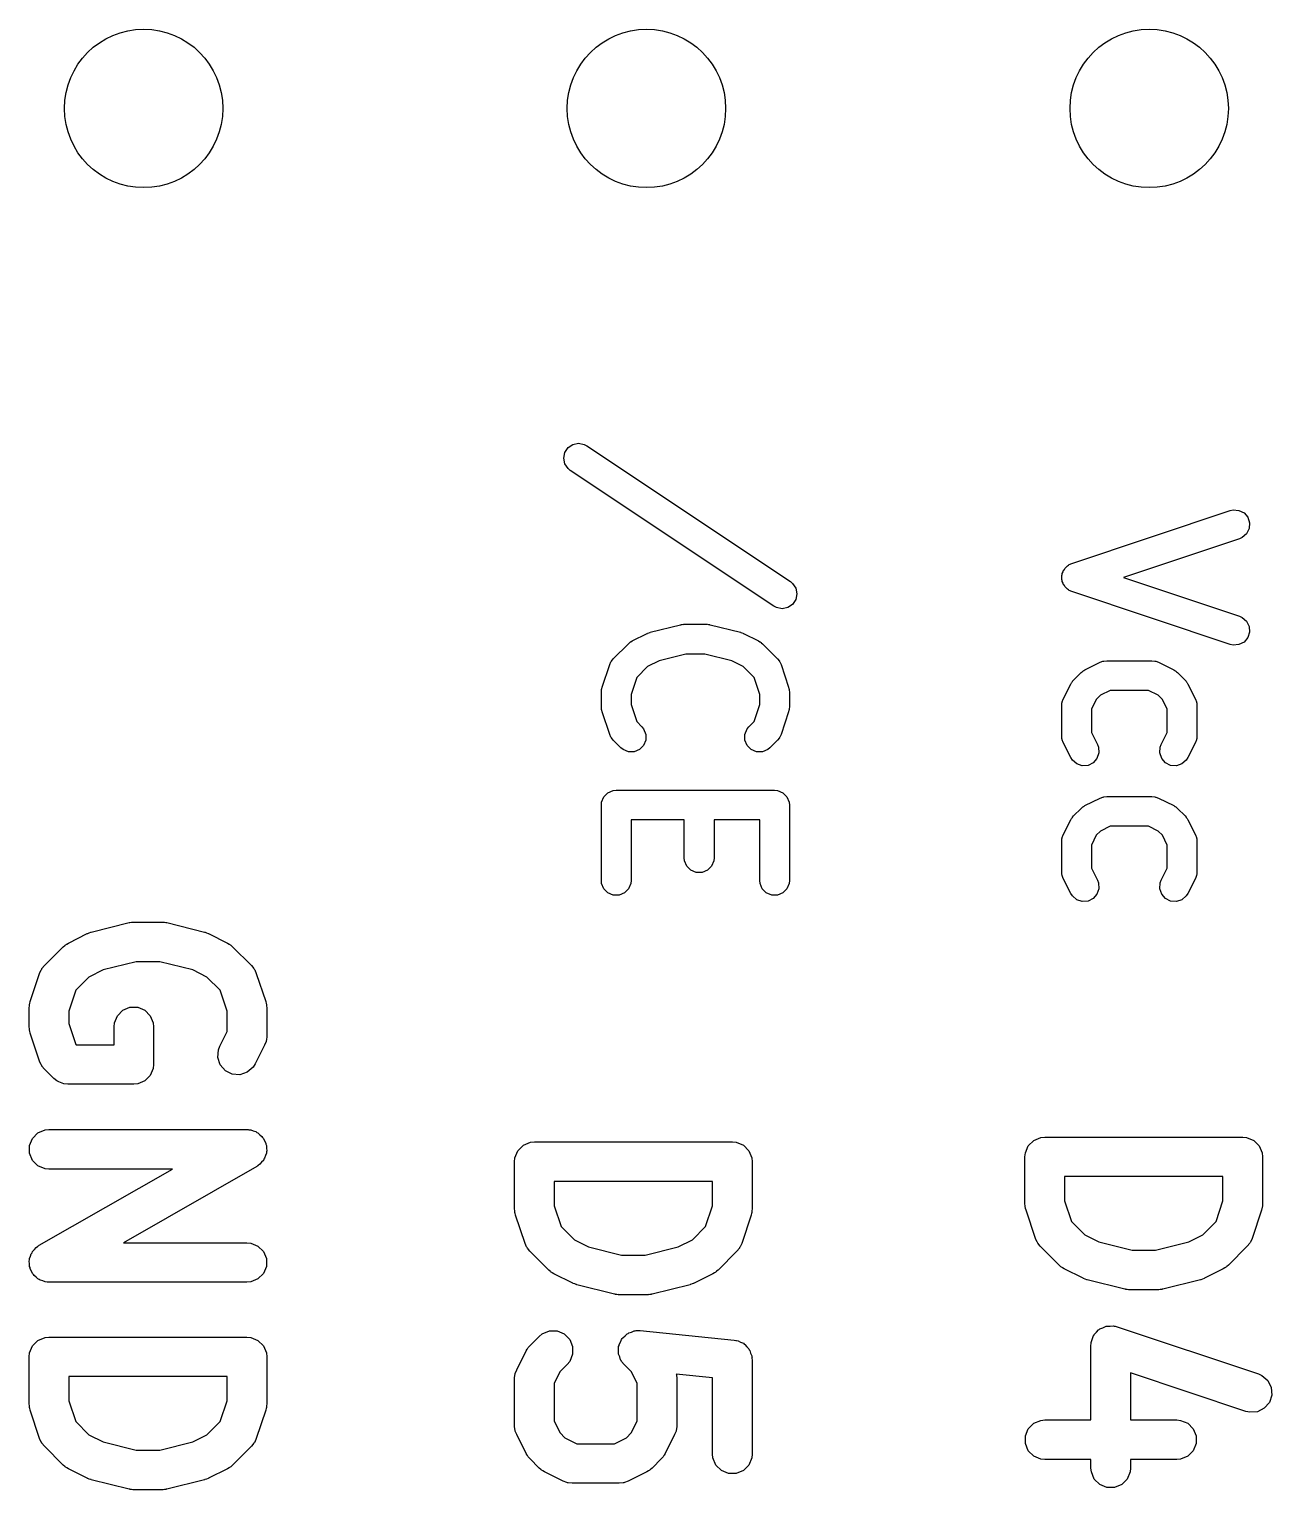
# Model space of a CAD drawing. Extents: x 90.4 to 161.7, y -143.1 to -81.8.
# Drawn here: x 139.5 to 145.78, y -111.25 to -103.87 of the extents above; entities that cross this region are included whole.
import ezdxf

# ---------------------------------------------------------------- set-up
doc = ezdxf.new("R2010")
doc.units = 0
doc.layers.add('BLACK', color=7, linetype='CONTINUOUS')

msp = doc.modelspace()

# ---------------------------------------------------------------- linework, layer by layer
at = {"layer": 'BLACK', "linetype": 'CONTINUOUS'}
for p, q in [((142.219573, -105.982783), (142.243888, -105.9665)), ((142.243888, -105.9665), (142.272582, -105.960761)), ((142.272582, -105.960761), (142.30129, -105.96644)), ((142.30129, -105.96644), (142.314263, -105.973357)), ((142.314263, -105.973357), (143.342835, -106.659071)), ((142.197661, -106.03584), (142.20334, -106.007132)), ((142.2034, -106.064534), (142.197661, -106.03584)), ((142.20334, -106.007132), (142.219573, -105.982783)), ((142.219683, -106.088849), (142.2034, -106.064534)), ((142.231059, -106.098165), (142.219683, -106.088849)), ((143.25963, -106.783879), (142.231059, -106.098165)), ((144.764935, -106.567523), (145.564935, -106.300856)), ((145.564935, -106.300856), (145.579272, -106.297596)), ((145.579272, -106.297596), (145.608462, -106.299671)), ((145.608462, -106.299671), (145.634635, -106.312757)), ((145.634635, -106.312757), (145.653809, -106.334864)), ((145.653809, -106.334864), (145.663063, -106.362627)), ((145.647902, -106.41799), (145.625794, -106.437164)), ((145.660988, -106.391817), (145.647902, -106.41799)), ((145.663063, -106.362627), (145.660988, -106.391817)), ((145.612369, -106.443158), (145.025822, -106.638673)), ((145.625794, -106.437164), (145.612369, -106.443158)), ((144.751509, -106.573517), (144.764935, -106.567523)), ((144.714241, -106.629294), (144.715936, -106.624208)), ((144.714907, -106.638674), (144.714241, -106.629294)), ((144.714241, -106.648054), (144.714907, -106.638674)), ((144.715936, -106.624208), (144.716316, -106.618864)), ((144.716316, -106.618864), (144.720521, -106.610453)), ((144.720521, -106.610453), (144.723495, -106.601532)), ((144.723495, -106.601532), (144.727005, -106.597484)), ((144.727005, -106.597484), (144.729402, -106.592691)), ((144.729402, -106.592691), (144.736507, -106.586527)), ((144.736507, -106.586527), (144.742669, -106.579424)), ((144.742669, -106.579424), (144.74746, -106.577028)), ((144.74746, -106.577028), (144.751509, -106.573517)), ((145.025822, -106.638673), (145.612369, -106.834189)), ((143.342835, -106.659071), (143.35421, -106.668386)), ((143.35421, -106.668386), (143.370494, -106.692701)), ((143.370494, -106.692701), (143.376233, -106.721396)), ((144.715936, -106.653139), (144.714241, -106.648054)), ((144.716316, -106.658484), (144.715936, -106.653139)), ((144.72052, -106.666893), (144.716316, -106.658484)), ((144.723495, -106.675817), (144.72052, -106.666893)), ((144.727006, -106.679865), (144.723495, -106.675817)), ((144.729402, -106.684657), (144.727006, -106.679865)), ((144.736505, -106.690818), (144.729402, -106.684657)), ((144.742669, -106.697924), (144.736505, -106.690818)), ((144.747462, -106.70032), (144.742669, -106.697924)), ((144.75151, -106.703831), (144.747462, -106.70032)), ((144.764935, -106.709825), (144.75151, -106.703831)), ((145.564935, -106.976491), (144.764935, -106.709825)), ((143.272604, -106.790796), (143.25963, -106.783879)), ((143.301312, -106.796475), (143.272604, -106.790796)), ((143.330006, -106.790736), (143.301312, -106.796475)), ((143.354321, -106.774453), (143.330006, -106.790736)), ((143.370554, -106.750103), (143.354321, -106.774453)), ((143.376233, -106.721396), (143.370554, -106.750103)), ((145.612369, -106.834189), (145.625795, -106.840183)), ((145.625795, -106.840183), (145.647902, -106.859357)), ((145.647902, -106.859357), (145.660989, -106.88553)), ((142.543882, -106.959155), (142.620072, -106.92106)), ((142.620072, -106.92106), (142.621141, -106.92065)), ((142.621141, -106.92065), (142.621577, -106.920328)), ((142.621577, -106.920328), (142.627728, -106.918129)), ((142.627728, -106.918129), (142.633804, -106.915805)), ((142.633804, -106.915805), (142.634342, -106.915766)), ((142.634342, -106.915766), (142.635422, -106.915381)), ((142.635422, -106.915381), (142.787804, -106.877285)), ((142.787804, -106.877285), (142.79034, -106.876909)), ((142.79034, -106.876909), (142.791362, -106.876487)), ((142.791362, -106.876487), (142.796874, -106.875944)), ((142.796874, -106.875944), (142.802348, -106.875135)), ((142.802348, -106.875135), (142.80344, -106.875297)), ((142.80344, -106.875297), (142.805994, -106.875046)), ((142.805994, -106.875046), (142.92028, -106.875046)), ((142.92028, -106.875046), (142.922833, -106.875297)), ((142.922833, -106.875297), (142.923926, -106.875135)), ((142.923926, -106.875135), (142.9294, -106.875944)), ((142.9294, -106.875944), (142.934912, -106.876487)), ((142.934912, -106.876487), (142.935932, -106.876909)), ((142.935932, -106.876909), (142.938471, -106.877285)), ((142.938471, -106.877285), (143.090852, -106.915381)), ((143.090852, -106.915381), (143.091931, -106.915766)), ((143.091931, -106.915766), (143.09247, -106.915805)), ((143.09247, -106.915805), (143.098545, -106.918129)), ((143.098545, -106.918129), (143.104697, -106.920328)), ((143.104697, -106.920328), (143.105132, -106.92065)), ((143.105132, -106.92065), (143.106202, -106.92106)), ((143.106202, -106.92106), (143.182393, -106.959155)), ((145.663063, -106.91472), (145.653809, -106.942483)), ((145.660989, -106.88553), (145.663063, -106.91472)), ((142.4482, -107.049394), (142.52439, -106.973204)), ((142.52439, -106.973204), (142.53014, -106.968483)), ((142.53014, -106.968483), (142.531439, -106.966987)), ((142.531439, -106.966987), (142.533693, -106.965567)), ((142.533693, -106.965567), (142.535755, -106.963876)), ((142.535755, -106.963876), (142.537587, -106.963117)), ((142.537587, -106.963117), (142.543882, -106.959155)), ((143.182393, -106.959155), (143.188692, -106.963119)), ((143.188692, -106.963119), (143.19052, -106.963877)), ((143.19052, -106.963877), (143.192576, -106.965565)), ((143.192576, -106.965565), (143.194836, -106.966987)), ((143.194836, -106.966987), (143.196135, -106.968485)), ((143.196135, -106.968485), (143.201885, -106.973204)), ((143.201885, -106.973204), (143.278075, -107.049394)), ((145.579272, -106.979751), (145.564935, -106.976491)), ((145.608462, -106.977677), (145.579272, -106.979751)), ((145.634636, -106.96459), (145.608462, -106.977677)), ((145.653809, -106.942483), (145.634636, -106.96459)), ((142.391986, -107.192996), (142.430082, -107.07871)), ((142.430082, -107.07871), (142.436076, -107.065284)), ((142.436076, -107.065284), (142.437842, -107.063247)), ((142.437842, -107.063247), (142.438873, -107.060759)), ((142.438873, -107.060759), (142.4482, -107.049394)), ((142.679788, -107.058906), (142.62185, -107.087876)), ((142.815229, -107.025046), (142.679788, -107.058906)), ((142.911045, -107.025046), (142.815229, -107.025046)), ((143.046485, -107.058906), (142.911045, -107.025046)), ((143.104425, -107.087876), (143.046485, -107.058906)), ((143.278075, -107.049394), (143.287403, -107.060759)), ((143.287403, -107.060759), (143.288435, -107.063251)), ((143.288435, -107.063251), (143.290199, -107.065285)), ((143.290199, -107.065285), (143.296193, -107.07871)), ((143.296193, -107.07871), (143.334288, -107.192996)), ((144.831301, -107.104925), (144.907491, -107.06683)), ((144.907491, -107.06683), (144.921223, -107.061575)), ((144.921223, -107.061575), (144.923909, -107.061384)), ((144.923909, -107.061384), (144.926401, -107.060352)), ((144.926401, -107.060352), (144.941033, -107.058911)), ((144.941033, -107.058911), (145.169605, -107.058911)), ((145.169605, -107.058911), (145.184237, -107.060352)), ((145.184237, -107.060352), (145.186725, -107.061382)), ((145.186725, -107.061382), (145.189415, -107.061574)), ((145.189415, -107.061574), (145.203147, -107.066829)), ((145.203147, -107.066829), (145.279336, -107.104925)), ((142.566785, -107.14294), (142.538137, -107.228883)), ((142.62185, -107.087876), (142.566785, -107.14294)), ((143.159489, -107.14294), (143.104425, -107.087876)), ((143.188137, -107.228882), (143.159489, -107.14294)), ((144.768994, -107.162821), (144.773715, -107.157069)), ((144.773715, -107.157069), (144.81181, -107.118974)), ((144.81181, -107.118974), (144.817562, -107.114253)), ((144.817562, -107.114253), (144.818859, -107.112758)), ((144.818859, -107.112758), (144.821114, -107.111338)), ((144.821114, -107.111338), (144.823175, -107.109647)), ((144.823175, -107.109647), (144.825003, -107.108889)), ((144.825003, -107.108889), (144.831301, -107.104925)), ((145.279336, -107.104925), (145.285632, -107.108888)), ((145.285632, -107.108888), (145.287463, -107.109647)), ((145.287463, -107.109647), (145.289524, -107.111338)), ((145.289524, -107.111338), (145.291779, -107.112758)), ((145.291779, -107.112758), (145.293075, -107.114253)), ((145.293075, -107.114253), (145.298828, -107.118974)), ((145.298828, -107.118974), (145.336923, -107.157069)), ((145.336923, -107.157069), (145.341643, -107.162821)), ((142.388137, -107.216713), (142.388866, -107.209307)), ((142.388137, -107.292904), (142.388137, -107.216713)), ((142.388726, -107.207332), (142.389316, -107.204734)), ((142.388866, -107.209307), (142.388726, -107.207332)), ((142.389316, -107.204734), (142.389578, -107.202081)), ((142.389578, -107.202081), (142.390336, -107.20025)), ((142.390336, -107.20025), (142.391986, -107.192996)), ((142.538137, -107.228883), (142.538137, -107.280732)), ((143.188137, -107.280734), (143.188137, -107.228882)), ((143.334288, -107.192996), (143.335937, -107.200249)), ((143.335937, -107.200249), (143.336696, -107.202081)), ((143.336696, -107.202081), (143.336957, -107.204735)), ((143.336957, -107.204735), (143.337548, -107.207333)), ((143.337548, -107.207333), (143.337407, -107.209307)), ((143.337407, -107.209307), (143.338137, -107.216713)), ((143.338137, -107.216713), (143.338137, -107.292904)), ((144.72157, -107.25275), (144.759666, -107.176561)), ((144.759666, -107.176561), (144.763629, -107.170264)), ((144.763629, -107.170264), (144.764388, -107.168434)), ((144.764388, -107.168434), (144.766079, -107.166372)), ((144.766079, -107.166372), (144.767499, -107.164118)), ((144.767499, -107.164118), (144.768994, -107.162821)), ((144.909269, -107.233646), (144.888386, -107.25453)), ((144.958739, -107.208911), (144.909269, -107.233646)), ((145.151899, -107.208911), (144.958739, -107.208911)), ((145.201367, -107.233645), (145.151899, -107.208911)), ((145.22225, -107.254528), (145.201367, -107.233645)), ((145.341643, -107.162821), (145.343139, -107.164118)), ((145.343139, -107.164118), (145.344558, -107.166373)), ((145.344558, -107.166373), (145.34625, -107.168434)), ((145.34625, -107.168434), (145.347007, -107.170262)), ((145.347007, -107.170262), (145.350972, -107.17656)), ((145.350972, -107.17656), (145.389067, -107.25275)), ((142.388866, -107.300309), (142.388137, -107.292904)), ((142.388726, -107.302285), (142.388866, -107.300309)), ((142.389316, -107.304882), (142.388726, -107.302285)), ((142.389578, -107.307536), (142.389316, -107.304882)), ((142.390336, -107.309366), (142.389578, -107.307536)), ((142.538137, -107.280732), (142.566785, -107.366675)), ((143.159489, -107.366675), (143.188137, -107.280734)), ((143.336696, -107.307536), (143.335937, -107.309367)), ((143.336957, -107.304881), (143.336696, -107.307536)), ((143.337548, -107.302284), (143.336957, -107.304881)), ((143.338137, -107.292904), (143.337407, -107.300309)), ((143.337407, -107.300309), (143.337548, -107.302284)), ((144.713652, -107.286292), (144.715093, -107.27166)), ((144.713652, -107.438673), (144.713652, -107.286292)), ((144.715093, -107.27166), (144.716123, -107.269171)), ((144.716123, -107.269171), (144.716315, -107.266482)), ((144.716315, -107.266482), (144.72157, -107.25275)), ((144.888386, -107.25453), (144.863652, -107.303998)), ((144.863652, -107.303998), (144.863652, -107.420967)), ((145.246986, -107.303997), (145.22225, -107.254528)), ((145.246986, -107.420967), (145.246986, -107.303997)), ((145.389067, -107.25275), (145.394322, -107.266482)), ((145.394322, -107.266482), (145.394512, -107.269168)), ((145.394512, -107.269168), (145.395545, -107.27166)), ((145.395545, -107.27166), (145.396986, -107.286292)), ((145.396986, -107.286292), (145.396986, -107.438673)), ((142.391986, -107.316622), (142.390336, -107.309366)), ((142.430082, -107.430906), (142.391986, -107.316622)), ((142.566785, -107.366675), (142.592362, -107.392253)), ((143.133913, -107.392253), (143.159489, -107.366675)), ((143.334288, -107.316621), (143.296193, -107.430906)), ((143.335937, -107.309367), (143.334288, -107.316621)), ((142.436076, -107.444332), (142.430082, -107.430906)), ((142.437841, -107.446367), (142.436076, -107.444332)), ((142.438872, -107.448856), (142.437841, -107.446367)), ((142.448199, -107.460221), (142.438872, -107.448856)), ((142.592362, -107.392253), (142.601689, -107.403618)), ((142.601689, -107.403618), (142.612887, -107.430654)), ((142.612887, -107.430654), (142.612887, -107.459917)), ((143.113388, -107.430655), (143.124586, -107.403618)), ((143.113388, -107.459917), (143.113388, -107.430655)), ((143.124586, -107.403618), (143.133913, -107.392253)), ((143.287403, -107.448856), (143.278076, -107.460221)), ((143.288433, -107.446367), (143.287403, -107.448856)), ((143.290199, -107.444332), (143.288433, -107.446367)), ((143.296193, -107.430906), (143.290199, -107.444332)), ((144.715093, -107.453305), (144.713652, -107.438673)), ((144.716123, -107.455793), (144.715093, -107.453305)), ((144.716315, -107.458483), (144.716123, -107.455793)), ((144.863652, -107.420967), (144.89383, -107.481322)), ((145.216808, -107.481323), (145.246986, -107.420967)), ((145.394514, -107.455793), (145.394323, -107.458483)), ((145.395545, -107.453305), (145.394514, -107.455793)), ((145.396986, -107.438673), (145.395545, -107.453305)), ((142.486294, -107.498317), (142.448199, -107.460221)), ((142.497659, -107.507645), (142.486294, -107.498317)), ((142.524695, -107.518844), (142.497659, -107.507645)), ((142.553958, -107.518844), (142.524695, -107.518844)), ((142.580995, -107.507646), (142.553958, -107.518844)), ((142.601688, -107.486953), (142.580995, -107.507646)), ((142.612887, -107.459917), (142.601688, -107.486953)), ((143.124587, -107.486953), (143.113388, -107.459917)), ((143.14528, -107.507646), (143.124587, -107.486953)), ((143.172317, -107.518844), (143.14528, -107.507646)), ((143.201579, -107.518844), (143.172317, -107.518844)), ((143.228615, -107.507645), (143.201579, -107.518844)), ((143.239981, -107.498317), (143.228615, -107.507645)), ((143.278076, -107.460221), (143.239981, -107.498317)), ((144.72157, -107.472214), (144.716315, -107.458483)), ((144.759666, -107.548405), (144.72157, -107.472214)), ((144.901159, -107.524244), (144.891905, -107.552005)), ((144.89383, -107.481322), (144.899085, -107.495054)), ((144.899085, -107.495054), (144.901159, -107.524244)), ((145.209479, -107.524244), (145.211553, -107.495054)), ((145.218733, -107.552006), (145.209479, -107.524244)), ((145.211553, -107.495054), (145.216808, -107.481323)), ((145.389068, -107.472215), (145.350972, -107.548405)), ((145.394323, -107.458483), (145.389068, -107.472215)), ((144.767499, -107.560848), (144.759666, -107.548405)), ((144.789606, -107.580021), (144.767499, -107.560848)), ((144.817367, -107.589275), (144.789606, -107.580021)), ((144.846558, -107.5872), (144.817367, -107.589275)), ((144.872732, -107.574113), (144.846558, -107.5872)), ((144.891905, -107.552005), (144.872732, -107.574113)), ((145.237906, -107.574113), (145.218733, -107.552006)), ((145.26408, -107.587201), (145.237906, -107.574113)), ((145.29327, -107.589275), (145.26408, -107.587201)), ((145.321032, -107.580021), (145.29327, -107.589275)), ((145.343139, -107.560848), (145.321032, -107.580021)), ((145.350972, -107.548405), (145.343139, -107.560848)), ((142.389578, -107.77351), (142.400777, -107.746474)), ((142.400777, -107.746474), (142.421469, -107.725782)), ((142.421469, -107.725782), (142.448505, -107.714583)), ((142.448505, -107.714583), (142.463137, -107.713142)), ((142.463137, -107.713142), (143.263137, -107.713142)), ((143.263137, -107.713142), (143.277769, -107.714583)), ((143.277769, -107.714583), (143.304805, -107.725782)), ((143.304805, -107.725782), (143.325497, -107.746474)), ((143.325497, -107.746474), (143.336696, -107.77351)), ((144.907491, -107.752544), (144.921223, -107.747289)), ((144.921223, -107.747289), (144.923909, -107.747098)), ((144.923909, -107.747098), (144.926401, -107.746066)), ((144.926401, -107.746066), (144.941033, -107.744625)), ((144.941033, -107.744625), (145.169605, -107.744625)), ((145.169605, -107.744625), (145.184237, -107.746066)), ((145.184237, -107.746066), (145.186725, -107.747096)), ((145.186725, -107.747096), (145.189415, -107.747288)), ((145.189415, -107.747288), (145.203147, -107.752543)), ((142.388137, -107.788142), (142.389578, -107.77351)), ((142.388137, -108.169094), (142.388137, -107.788142)), ((143.336696, -107.77351), (143.338137, -107.788142)), ((143.338137, -107.788142), (143.338137, -108.169094)), ((144.773715, -107.842783), (144.81181, -107.804688)), ((144.81181, -107.804688), (144.817562, -107.799967)), ((144.817562, -107.799967), (144.818859, -107.798472)), ((144.818859, -107.798472), (144.821114, -107.797052)), ((144.821114, -107.797052), (144.823175, -107.795361)), ((144.823175, -107.795361), (144.825003, -107.794603)), ((144.825003, -107.794603), (144.831301, -107.790639)), ((144.831301, -107.790639), (144.907491, -107.752544)), ((145.203147, -107.752543), (145.279336, -107.790639)), ((145.279336, -107.790639), (145.285632, -107.794602)), ((145.285632, -107.794602), (145.287463, -107.795361)), ((145.287463, -107.795361), (145.289524, -107.797052)), ((145.289524, -107.797052), (145.291779, -107.798472)), ((145.291779, -107.798472), (145.293075, -107.799967)), ((145.293075, -107.799967), (145.298828, -107.804688)), ((145.298828, -107.804688), (145.336923, -107.842783)), ((142.807185, -107.863142), (142.538137, -107.863142)), ((142.538137, -107.863142), (142.538137, -108.169094)), ((142.807185, -108.054808), (142.807185, -107.863142)), ((143.188137, -107.863142), (142.957185, -107.863142)), ((142.957185, -107.863142), (142.957185, -108.054808)), ((143.188137, -108.169094), (143.188137, -107.863142)), ((144.72157, -107.938464), (144.759666, -107.862275)), ((144.759666, -107.862275), (144.763629, -107.855978)), ((144.763629, -107.855978), (144.764388, -107.854148)), ((144.764388, -107.854148), (144.766079, -107.852086)), ((144.766079, -107.852086), (144.767499, -107.849832)), ((144.767499, -107.849832), (144.768994, -107.848535)), ((144.768994, -107.848535), (144.773715, -107.842783)), ((144.958739, -107.894625), (144.909269, -107.91936)), ((145.151899, -107.894625), (144.958739, -107.894625)), ((145.201367, -107.919359), (145.151899, -107.894625)), ((145.336923, -107.842783), (145.341643, -107.848535)), ((145.341643, -107.848535), (145.343139, -107.849832)), ((145.343139, -107.849832), (145.344558, -107.852087)), ((145.344558, -107.852087), (145.34625, -107.854148)), ((145.34625, -107.854148), (145.347007, -107.855976)), ((145.347007, -107.855976), (145.350972, -107.862274)), ((145.350972, -107.862274), (145.389067, -107.938464)), ((144.713652, -107.972006), (144.715093, -107.957374)), ((144.713652, -108.124387), (144.713652, -107.972006)), ((144.715093, -107.957374), (144.716123, -107.954885)), ((144.716123, -107.954885), (144.716315, -107.952196)), ((144.716315, -107.952196), (144.72157, -107.938464)), ((144.888386, -107.940244), (144.863652, -107.989712)), ((144.909269, -107.91936), (144.888386, -107.940244)), ((145.22225, -107.940242), (145.201367, -107.919359)), ((145.246986, -107.989711), (145.22225, -107.940242)), ((145.389067, -107.938464), (145.394322, -107.952196)), ((145.394322, -107.952196), (145.394512, -107.954882)), ((145.394512, -107.954882), (145.395545, -107.957374)), ((145.395545, -107.957374), (145.396986, -107.972006)), ((145.396986, -107.972006), (145.396986, -108.124387)), ((144.863652, -107.989712), (144.863652, -108.106681)), ((145.246986, -108.106681), (145.246986, -107.989711)), ((142.808626, -108.06944), (142.807185, -108.054808)), ((142.819825, -108.096476), (142.808626, -108.06944)), ((142.840517, -108.117168), (142.819825, -108.096476)), ((142.867553, -108.128367), (142.840517, -108.117168)), ((142.923853, -108.117168), (142.896817, -108.128367)), ((142.944545, -108.096476), (142.923853, -108.117168)), ((142.955744, -108.06944), (142.944545, -108.096476)), ((142.957185, -108.054808), (142.955744, -108.06944)), ((144.863652, -108.106681), (144.89383, -108.167036)), ((145.216808, -108.167037), (145.246986, -108.106681)), ((142.389578, -108.183726), (142.388137, -108.169094)), ((142.400777, -108.210762), (142.389578, -108.183726)), ((142.536696, -108.183726), (142.525497, -108.210762)), ((142.538137, -108.169094), (142.536696, -108.183726)), ((142.896817, -108.128367), (142.867553, -108.128367)), ((143.189578, -108.183726), (143.188137, -108.169094)), ((143.200777, -108.210762), (143.189578, -108.183726)), ((143.336696, -108.183726), (143.325497, -108.210762)), ((143.338137, -108.169094), (143.336696, -108.183726)), ((144.715093, -108.139019), (144.713652, -108.124387)), ((144.716123, -108.141507), (144.715093, -108.139019)), ((144.716315, -108.144197), (144.716123, -108.141507)), ((144.72157, -108.157928), (144.716315, -108.144197)), ((144.759666, -108.234119), (144.72157, -108.157928)), ((144.89383, -108.167036), (144.899085, -108.180768)), ((144.899085, -108.180768), (144.901159, -108.209958)), ((145.209479, -108.209958), (145.211553, -108.180768)), ((145.211553, -108.180768), (145.216808, -108.167037)), ((145.389068, -108.157929), (145.350972, -108.234119)), ((145.394323, -108.144197), (145.389068, -108.157929)), ((145.394514, -108.141507), (145.394323, -108.144197)), ((145.395545, -108.139019), (145.394514, -108.141507)), ((145.396986, -108.124387), (145.395545, -108.139019)), ((142.421469, -108.231454), (142.400777, -108.210762)), ((142.448505, -108.242653), (142.421469, -108.231454)), ((142.477769, -108.242653), (142.448505, -108.242653)), ((142.504805, -108.231454), (142.477769, -108.242653)), ((142.525497, -108.210762), (142.504805, -108.231454)), ((143.221469, -108.231454), (143.200777, -108.210762)), ((143.248505, -108.242653), (143.221469, -108.231454)), ((143.277769, -108.242653), (143.248505, -108.242653)), ((143.304805, -108.231454), (143.277769, -108.242653)), ((143.325497, -108.210762), (143.304805, -108.231454)), ((144.767499, -108.246562), (144.759666, -108.234119)), ((144.789606, -108.265735), (144.767499, -108.246562)), ((144.817367, -108.274989), (144.789606, -108.265735)), ((144.872732, -108.259827), (144.846558, -108.272914)), ((144.891905, -108.237719), (144.872732, -108.259827)), ((144.901159, -108.209958), (144.891905, -108.237719)), ((145.218733, -108.23772), (145.209479, -108.209958)), ((145.237906, -108.259827), (145.218733, -108.23772)), ((145.26408, -108.272915), (145.237906, -108.259827)), ((145.321032, -108.265735), (145.29327, -108.274989)), ((145.343139, -108.246562), (145.321032, -108.265735)), ((145.350972, -108.234119), (145.343139, -108.246562)), ((144.846558, -108.272914), (144.817367, -108.274989)), ((145.29327, -108.274989), (145.26408, -108.272915)), ((139.811449, -108.42924), (140.001925, -108.381621)), ((140.001925, -108.381621), (140.005306, -108.38112)), ((140.005306, -108.38112), (140.00667, -108.380556)), ((140.00667, -108.380556), (140.01402, -108.379832)), ((140.01402, -108.379832), (140.021318, -108.378753)), ((140.021318, -108.378753), (140.022776, -108.37897)), ((140.022776, -108.37897), (140.026179, -108.378635)), ((140.026179, -108.378635), (140.169036, -108.378635)), ((140.169036, -108.378635), (140.172438, -108.37897)), ((140.172438, -108.37897), (140.173897, -108.378753)), ((140.173897, -108.378753), (140.181194, -108.379832)), ((140.181194, -108.379832), (140.188545, -108.380556)), ((140.188545, -108.380556), (140.189908, -108.38112)), ((140.189908, -108.38112), (140.19329, -108.381621)), ((140.19329, -108.381621), (140.383765, -108.42924)), ((139.687345, -108.489716), (139.695744, -108.48443)), ((139.695744, -108.48443), (139.790981, -108.436811)), ((139.790981, -108.436811), (139.792409, -108.436264)), ((139.792409, -108.436264), (139.792989, -108.435835)), ((139.792989, -108.435835), (139.801165, -108.432913)), ((139.801165, -108.432913), (139.80929, -108.429805)), ((139.80929, -108.429805), (139.81001, -108.429753)), ((139.81001, -108.429753), (139.811449, -108.42924)), ((140.383765, -108.42924), (140.385202, -108.429753)), ((140.385202, -108.429753), (140.385925, -108.429805)), ((140.385925, -108.429805), (140.394049, -108.432913)), ((140.394049, -108.432913), (140.402226, -108.435835)), ((140.402226, -108.435835), (140.402806, -108.436265)), ((140.402806, -108.436265), (140.404233, -108.436811)), ((140.404233, -108.436811), (140.499471, -108.48443)), ((140.499471, -108.48443), (140.507867, -108.489715)), ((139.574516, -108.5984), (139.669754, -108.503162)), ((139.669754, -108.503162), (139.67742, -108.49687)), ((139.67742, -108.49687), (139.679153, -108.494873)), ((139.679153, -108.494873), (139.682164, -108.492977)), ((139.682164, -108.492977), (139.684908, -108.490726)), ((139.684908, -108.490726), (139.687345, -108.489716)), ((140.507867, -108.489715), (140.510307, -108.490726)), ((140.510307, -108.490726), (140.513053, -108.492979)), ((140.513053, -108.492979), (140.516061, -108.494873)), ((140.516061, -108.494873), (140.51779, -108.496867)), ((140.51779, -108.496867), (140.525461, -108.503162)), ((140.525461, -108.503162), (140.620699, -108.5984)), ((139.550359, -108.637487), (139.558351, -108.619587)), ((139.558351, -108.619587), (139.560705, -108.616872)), ((139.560705, -108.616872), (139.56208, -108.613554)), ((139.56208, -108.613554), (139.574516, -108.5984)), ((139.870607, -108.620605), (139.799702, -108.656058)), ((140.038488, -108.578635), (139.870607, -108.620605)), ((140.156726, -108.578635), (140.038488, -108.578635)), ((140.324607, -108.620605), (140.156726, -108.578635)), ((140.395513, -108.656058), (140.324607, -108.620605)), ((140.620699, -108.5984), (140.633135, -108.613554)), ((140.633135, -108.613554), (140.634509, -108.616872)), ((140.634509, -108.616872), (140.636865, -108.619588)), ((140.636865, -108.619588), (140.644856, -108.637488)), ((139.502739, -108.780345), (139.550359, -108.637487)), ((139.799702, -108.656058), (139.732629, -108.72313)), ((140.462585, -108.72313), (140.395513, -108.656058)), ((140.644856, -108.637488), (140.692475, -108.780345)), ((139.500539, -108.790017), (139.502739, -108.780345)), ((139.732629, -108.72313), (139.697607, -108.828195)), ((140.497607, -108.828194), (140.462585, -108.72313)), ((140.692475, -108.780345), (140.694674, -108.790017)), ((139.497607, -108.811968), (139.498579, -108.802094)), ((139.497607, -108.907206), (139.497607, -108.811968)), ((139.498392, -108.79946), (139.499179, -108.795996)), ((139.498579, -108.802094), (139.498392, -108.79946)), ((139.499179, -108.795996), (139.499528, -108.792459)), ((139.499528, -108.792459), (139.500539, -108.790017)), ((139.697607, -108.828195), (139.697607, -108.890978)), ((139.9281, -108.887697), (139.943032, -108.851649)), ((139.943032, -108.851649), (139.970622, -108.824059)), ((139.970622, -108.824059), (140.00667, -108.809127)), ((140.00667, -108.809127), (140.045688, -108.809127)), ((140.045688, -108.809127), (140.081736, -108.824059)), ((140.081736, -108.824059), (140.109326, -108.851649)), ((140.109326, -108.851649), (140.124258, -108.887697)), ((140.497607, -108.931218), (140.497607, -108.828194)), ((140.694674, -108.790017), (140.695686, -108.792459)), ((140.695686, -108.792459), (140.696034, -108.795996)), ((140.696034, -108.795996), (140.696822, -108.79946)), ((140.696822, -108.79946), (140.696634, -108.802094)), ((140.696634, -108.802094), (140.697607, -108.811968)), ((140.697607, -108.811968), (140.697607, -108.954825)), ((139.498579, -108.917079), (139.497607, -108.907206)), ((139.498392, -108.919714), (139.498579, -108.917079)), ((139.499179, -108.923177), (139.498392, -108.919714)), ((139.499528, -108.926715), (139.499179, -108.923177)), ((139.500539, -108.929156), (139.499528, -108.926715)), ((139.502739, -108.938829), (139.500539, -108.929156)), ((139.697607, -108.890978), (139.732629, -108.996043)), ((139.926179, -108.907206), (139.9281, -108.887697)), ((139.926179, -108.997682), (139.926179, -108.907206)), ((140.124258, -108.887697), (140.126179, -108.907206)), ((140.126179, -108.907206), (140.126179, -109.097682)), ((139.550359, -109.081687), (139.502739, -108.938829)), ((139.732629, -108.996043), (139.734268, -108.997682)), ((139.734268, -108.997682), (139.926179, -108.997682)), ((140.460545, -109.005342), (140.497607, -108.931218)), ((140.68705, -108.999547), (140.639431, -109.094784)), ((140.694056, -108.981238), (140.68705, -108.999547)), ((140.69431, -108.977654), (140.694056, -108.981238)), ((140.695686, -108.974334), (140.69431, -108.977654)), ((140.697607, -108.954825), (140.695686, -108.974334)), ((140.450773, -109.06257), (140.453539, -109.02365)), ((140.463112, -109.099586), (140.450773, -109.06257)), ((140.453539, -109.02365), (140.460545, -109.005342)), ((139.558351, -109.099587), (139.550359, -109.081687)), ((139.560705, -109.102301), (139.558351, -109.099587)), ((139.56208, -109.10562), (139.560705, -109.102301)), ((139.574516, -109.120774), (139.56208, -109.10562)), ((139.622135, -109.168392), (139.574516, -109.120774)), ((140.124258, -109.117191), (140.109326, -109.153239)), ((140.126179, -109.097682), (140.124258, -109.117191)), ((140.488676, -109.129063), (140.463112, -109.099586)), ((140.523575, -109.146512), (140.488676, -109.129063)), ((140.562495, -109.149278), (140.523575, -109.146512)), ((140.599511, -109.136939), (140.562495, -109.149278)), ((140.628988, -109.111375), (140.599511, -109.136939)), ((140.639431, -109.094784), (140.628988, -109.111375)), ((139.637288, -109.180829), (139.622135, -109.168392)), ((139.647846, -109.185202), (139.637288, -109.180829)), ((139.673337, -109.195761), (139.647846, -109.185202)), ((139.692846, -109.197682), (139.673337, -109.195761)), ((140.026179, -109.197682), (139.692846, -109.197682)), ((140.045688, -109.195761), (140.026179, -109.197682)), ((140.081736, -109.180829), (140.045688, -109.195761)), ((140.109326, -109.153239), (140.081736, -109.180829)), ((139.51446, -109.470697), (139.54205, -109.443107)), ((139.54205, -109.443107), (139.578098, -109.428175)), ((139.578098, -109.428175), (139.597607, -109.426254)), ((139.597607, -109.426254), (140.597607, -109.426254)), ((140.597607, -109.426254), (140.602624, -109.426748)), ((140.602624, -109.426748), (140.604592, -109.426498)), ((140.604592, -109.426498), (140.607138, -109.427192)), ((140.607138, -109.427192), (140.617116, -109.428175)), ((140.617116, -109.428175), (140.629402, -109.433264)), ((140.629402, -109.433264), (140.642235, -109.436764)), ((140.642235, -109.436764), (140.647276, -109.440668)), ((140.647276, -109.440668), (140.653164, -109.443107)), ((140.653164, -109.443107), (140.662567, -109.45251)), ((139.499528, -109.506745), (139.51446, -109.470697)), ((139.499528, -109.545763), (139.499528, -109.506745)), ((140.662567, -109.45251), (140.673084, -109.460655)), ((140.673084, -109.460655), (140.676246, -109.466189)), ((140.676246, -109.466189), (140.680754, -109.470697)), ((140.680754, -109.470697), (140.685842, -109.482982)), ((140.685842, -109.482982), (140.692443, -109.494532)), ((140.692443, -109.494532), (140.693246, -109.500856)), ((140.693246, -109.500856), (140.695686, -109.506745)), ((140.695686, -109.506745), (140.695686, -109.520044)), ((140.695686, -109.520044), (140.697363, -109.533238)), ((141.966603, -109.533308), (141.994193, -109.505718)), ((141.994193, -109.505718), (142.030241, -109.490786)), ((142.030241, -109.490786), (142.04975, -109.488865)), ((142.04975, -109.488865), (143.04975, -109.488865)), ((143.04975, -109.488865), (143.069259, -109.490786)), ((143.069259, -109.490786), (143.105307, -109.505718)), ((143.105307, -109.505718), (143.132897, -109.533308)), ((144.530109, -109.544601), (144.545041, -109.508553)), ((144.545041, -109.508553), (144.572631, -109.480963)), ((144.572631, -109.480963), (144.608679, -109.466031)), ((144.608679, -109.466031), (144.628188, -109.46411)), ((144.628188, -109.46411), (145.628188, -109.46411)), ((145.628188, -109.46411), (145.647697, -109.466031)), ((145.647697, -109.466031), (145.683745, -109.480963)), ((145.683745, -109.480963), (145.711335, -109.508553)), ((145.711335, -109.508553), (145.726267, -109.544601)), ((139.51446, -109.581811), (139.499528, -109.545763)), ((139.54205, -109.609401), (139.51446, -109.581811)), ((140.67135, -109.591214), (140.663206, -109.601731)), ((140.680754, -109.581811), (140.67135, -109.591214)), ((140.683192, -109.575923), (140.680754, -109.581811)), ((140.687097, -109.570882), (140.683192, -109.575923)), ((140.690596, -109.558049), (140.687097, -109.570882)), ((140.695686, -109.545763), (140.690596, -109.558049)), ((140.697363, -109.533238), (140.695686, -109.539387)), ((140.695686, -109.539387), (140.695686, -109.545763)), ((141.94975, -109.588865), (141.951671, -109.569356)), ((141.94975, -109.82696), (141.94975, -109.588865)), ((141.951671, -109.569356), (141.966603, -109.533308)), ((143.132897, -109.533308), (143.147829, -109.569356)), ((143.147829, -109.569356), (143.14975, -109.588865)), ((143.14975, -109.588865), (143.14975, -109.82696)), ((144.528188, -109.56411), (144.530109, -109.544601)), ((144.528188, -109.802205), (144.528188, -109.56411)), ((145.726267, -109.544601), (145.728188, -109.56411)), ((145.728188, -109.56411), (145.728188, -109.802205)), ((139.578098, -109.624333), (139.54205, -109.609401)), ((139.547993, -110.010858), (140.221051, -109.626254)), ((139.597607, -109.626254), (139.578098, -109.624333)), ((140.221051, -109.626254), (139.597607, -109.626254)), ((140.647221, -109.613078), (139.974163, -109.997682)), ((140.651331, -109.610159), (140.647221, -109.613078)), ((140.653164, -109.609401), (140.651331, -109.610159)), ((140.65503, -109.607534), (140.653164, -109.609401)), ((140.663206, -109.601731), (140.65503, -109.607534)), ((145.528188, -109.66411), (144.728188, -109.66411)), ((144.728188, -109.66411), (144.728188, -109.785977)), ((145.528188, -109.785978), (145.528188, -109.66411)), ((142.94975, -109.688865), (142.14975, -109.688865)), ((142.14975, -109.688865), (142.14975, -109.810732)), ((142.94975, -109.810733), (142.94975, -109.688865)), ((142.14975, -109.810732), (142.184772, -109.915797)), ((142.914728, -109.915797), (142.94975, -109.810733)), ((144.52916, -109.812078), (144.528188, -109.802205)), ((144.528973, -109.814713), (144.52916, -109.812078)), ((144.52976, -109.818176), (144.528973, -109.814713)), ((144.728188, -109.785977), (144.76321, -109.891042)), ((145.493166, -109.891042), (145.528188, -109.785978)), ((145.727403, -109.814713), (145.726615, -109.818176)), ((145.728188, -109.802205), (145.727215, -109.812078)), ((145.727215, -109.812078), (145.727403, -109.814713)), ((141.950722, -109.836833), (141.94975, -109.82696)), ((141.950535, -109.839468), (141.950722, -109.836833)), ((141.951322, -109.842931), (141.950535, -109.839468)), ((141.951671, -109.846469), (141.951322, -109.842931)), ((141.952682, -109.84891), (141.951671, -109.846469)), ((141.954882, -109.858583), (141.952682, -109.84891)), ((142.002502, -110.001441), (141.954882, -109.858583)), ((143.144618, -109.858583), (143.096999, -110.00144)), ((143.146817, -109.84891), (143.144618, -109.858583)), ((143.147829, -109.846469), (143.146817, -109.84891)), ((143.148177, -109.842931), (143.147829, -109.846469)), ((143.148965, -109.839468), (143.148177, -109.842931)), ((143.14975, -109.82696), (143.148777, -109.836833)), ((143.148777, -109.836833), (143.148965, -109.839468)), ((144.530109, -109.821714), (144.52976, -109.818176)), ((144.53112, -109.824155), (144.530109, -109.821714)), ((144.53332, -109.833828), (144.53112, -109.824155)), ((144.58094, -109.976686), (144.53332, -109.833828)), ((145.723056, -109.833828), (145.675437, -109.976685)), ((145.725255, -109.824155), (145.723056, -109.833828)), ((145.726267, -109.821714), (145.725255, -109.824155)), ((145.726615, -109.818176), (145.726267, -109.821714)), ((142.184772, -109.915797), (142.251845, -109.98287)), ((142.847656, -109.982869), (142.914728, -109.915797)), ((144.76321, -109.891042), (144.830283, -109.958115)), ((144.830283, -109.958115), (144.901188, -109.993567)), ((145.355188, -109.993567), (145.426094, -109.958114)), ((145.426094, -109.958114), (145.493166, -109.891042)), ((139.51446, -110.042125), (139.523865, -110.032719)), ((139.523865, -110.032719), (139.532008, -110.022205)), ((139.532008, -110.022205), (139.540183, -110.016401)), ((139.540183, -110.016401), (139.54205, -110.014535)), ((139.54205, -110.014535), (139.543882, -110.013776)), ((139.543882, -110.013776), (139.547993, -110.010858)), ((139.974163, -109.997682), (140.597607, -109.997682)), ((140.597607, -109.997682), (140.617116, -109.999603)), ((140.617116, -109.999603), (140.653164, -110.014535)), ((140.653164, -110.014535), (140.680754, -110.042125)), ((142.010494, -110.019341), (142.002502, -110.001441)), ((142.012848, -110.022055), (142.010494, -110.019341)), ((142.014223, -110.025374), (142.012848, -110.022055)), ((142.026659, -110.040528), (142.014223, -110.025374)), ((142.251845, -109.98287), (142.32275, -110.018322)), ((142.32275, -110.018322), (142.490631, -110.060293)), ((142.608869, -110.060293), (142.77675, -110.018322)), ((142.77675, -110.018322), (142.847656, -109.982869)), ((143.085278, -110.025374), (143.072842, -110.040528)), ((143.086652, -110.022055), (143.085278, -110.025374)), ((143.089008, -110.01934), (143.086652, -110.022055)), ((143.096999, -110.00144), (143.089008, -110.01934)), ((144.588932, -109.994586), (144.58094, -109.976686)), ((144.591286, -109.9973), (144.588932, -109.994586)), ((144.592661, -110.000619), (144.591286, -109.9973)), ((144.605097, -110.015773), (144.592661, -110.000619)), ((144.700335, -110.111011), (144.605097, -110.015773)), ((144.901188, -109.993567), (145.069069, -110.035538)), ((145.069069, -110.035538), (145.187307, -110.035538)), ((145.187307, -110.035538), (145.355188, -109.993567)), ((145.65128, -110.015773), (145.556042, -110.111011)), ((145.663716, -110.000619), (145.65128, -110.015773)), ((145.66509, -109.9973), (145.663716, -110.000619)), ((145.667446, -109.994585), (145.66509, -109.9973)), ((145.675437, -109.976685), (145.667446, -109.994585)), ((139.497851, -110.090697), (139.499528, -110.084548)), ((139.499528, -110.10389), (139.497851, -110.090697)), ((139.499528, -110.078173), (139.504619, -110.065882)), ((139.499528, -110.084548), (139.499528, -110.078173)), ((139.499528, -110.117191), (139.499528, -110.10389)), ((139.504619, -110.065882), (139.508118, -110.053054)), ((139.508118, -110.053054), (139.51202, -110.048015)), ((139.51202, -110.048015), (139.51446, -110.042125)), ((140.680754, -110.042125), (140.695686, -110.078173)), ((140.695686, -110.078173), (140.695686, -110.117191)), ((142.121897, -110.135766), (142.026659, -110.040528)), ((142.490631, -110.060293), (142.608869, -110.060293)), ((143.072842, -110.040528), (142.977604, -110.135766)), ((144.708001, -110.117302), (144.700335, -110.111011)), ((145.556042, -110.111011), (145.548371, -110.117305)), ((139.501967, -110.123079), (139.499528, -110.117191)), ((139.502771, -110.129404), (139.501967, -110.123079)), ((139.509371, -110.140953), (139.502771, -110.129404)), ((139.51446, -110.153239), (139.509371, -110.140953)), ((139.518967, -110.157746), (139.51446, -110.153239)), ((139.52213, -110.163281), (139.518967, -110.157746)), ((139.532644, -110.171423), (139.52213, -110.163281)), ((139.54205, -110.180829), (139.532644, -110.171423)), ((139.54794, -110.183268), (139.54205, -110.180829)), ((139.552979, -110.187171), (139.54794, -110.183268)), ((140.653164, -110.180829), (140.617116, -110.195761)), ((140.680754, -110.153239), (140.653164, -110.180829)), ((140.695686, -110.117191), (140.680754, -110.153239)), ((142.129563, -110.142057), (142.121897, -110.135766)), ((142.131296, -110.144055), (142.129563, -110.142057)), ((142.134307, -110.14595), (142.131296, -110.144055)), ((142.137051, -110.148202), (142.134307, -110.14595)), ((142.139488, -110.149211), (142.137051, -110.148202)), ((142.147887, -110.154498), (142.139488, -110.149211)), ((142.243124, -110.202117), (142.147887, -110.154498)), ((142.951614, -110.154498), (142.856376, -110.202117)), ((142.96001, -110.149212), (142.951614, -110.154498)), ((142.96245, -110.148202), (142.96001, -110.149212)), ((142.965196, -110.145948), (142.96245, -110.148202)), ((142.968204, -110.144055), (142.965196, -110.145948)), ((142.969933, -110.14206), (142.968204, -110.144055)), ((142.977604, -110.135766), (142.969933, -110.14206)), ((144.709734, -110.1193), (144.708001, -110.117302)), ((144.712745, -110.121195), (144.709734, -110.1193)), ((144.715489, -110.123447), (144.712745, -110.121195)), ((144.717926, -110.124456), (144.715489, -110.123447)), ((144.726325, -110.129743), (144.717926, -110.124456)), ((144.821562, -110.177362), (144.726325, -110.129743)), ((144.82299, -110.177908), (144.821562, -110.177362)), ((144.82357, -110.178338), (144.82299, -110.177908)), ((144.831746, -110.181259), (144.82357, -110.178338)), ((144.839871, -110.184368), (144.831746, -110.181259)), ((144.840591, -110.184419), (144.839871, -110.184368)), ((144.84203, -110.184933), (144.840591, -110.184419)), ((145.032506, -110.232552), (144.84203, -110.184933)), ((145.414346, -110.184933), (145.223871, -110.232552)), ((145.415783, -110.184419), (145.414346, -110.184933)), ((145.416506, -110.184368), (145.415783, -110.184419)), ((145.42463, -110.181259), (145.416506, -110.184368)), ((145.432807, -110.178338), (145.42463, -110.181259)), ((145.433387, -110.177907), (145.432807, -110.178338)), ((145.434814, -110.177362), (145.433387, -110.177907)), ((145.530052, -110.129743), (145.434814, -110.177362)), ((145.538448, -110.124457), (145.530052, -110.129743)), ((145.540888, -110.123447), (145.538448, -110.124457)), ((145.543634, -110.121193), (145.540888, -110.123447)), ((145.546642, -110.1193), (145.543634, -110.121193)), ((145.548371, -110.117305), (145.546642, -110.1193)), ((139.565807, -110.190669), (139.552979, -110.187171)), ((139.578098, -110.195761), (139.565807, -110.190669)), ((139.588075, -110.196743), (139.578098, -110.195761)), ((139.590622, -110.197438), (139.588075, -110.196743)), ((139.592589, -110.197187), (139.590622, -110.197438)), ((139.597607, -110.197682), (139.592589, -110.197187)), ((140.597607, -110.197682), (139.597607, -110.197682)), ((140.617116, -110.195761), (140.597607, -110.197682)), ((142.244552, -110.202663), (142.243124, -110.202117)), ((142.245132, -110.203093), (142.244552, -110.202663)), ((142.253308, -110.206014), (142.245132, -110.203093)), ((142.261433, -110.209123), (142.253308, -110.206014)), ((142.262153, -110.209174), (142.261433, -110.209123)), ((142.263592, -110.209688), (142.262153, -110.209174)), ((142.454068, -110.257307), (142.263592, -110.209688)), ((142.457449, -110.257807), (142.454068, -110.257307)), ((142.458813, -110.258372), (142.457449, -110.257807)), ((142.466163, -110.259095), (142.458813, -110.258372)), ((142.640688, -110.258372), (142.633337, -110.259095)), ((142.642051, -110.257807), (142.640688, -110.258372)), ((142.645433, -110.257307), (142.642051, -110.257807)), ((142.835908, -110.209688), (142.645433, -110.257307)), ((142.837345, -110.209174), (142.835908, -110.209688)), ((142.838068, -110.209123), (142.837345, -110.209174)), ((142.846192, -110.206014), (142.838068, -110.209123)), ((142.854369, -110.203093), (142.846192, -110.206014)), ((142.854949, -110.202662), (142.854369, -110.203093)), ((142.856376, -110.202117), (142.854949, -110.202662)), ((145.035887, -110.233052), (145.032506, -110.232552)), ((145.037251, -110.233617), (145.035887, -110.233052)), ((145.044601, -110.23434), (145.037251, -110.233617)), ((145.051899, -110.23542), (145.044601, -110.23434)), ((145.053357, -110.235202), (145.051899, -110.23542)), ((145.05676, -110.235538), (145.053357, -110.235202)), ((145.199617, -110.235538), (145.05676, -110.235538)), ((145.203019, -110.235202), (145.199617, -110.235538)), ((145.204478, -110.23542), (145.203019, -110.235202)), ((145.211775, -110.23434), (145.204478, -110.23542)), ((145.219126, -110.233617), (145.211775, -110.23434)), ((145.220489, -110.233052), (145.219126, -110.233617)), ((145.223871, -110.232552), (145.220489, -110.233052)), ((142.473461, -110.260175), (142.466163, -110.259095)), ((142.474919, -110.259957), (142.473461, -110.260175)), ((142.478322, -110.260293), (142.474919, -110.259957)), ((142.621179, -110.260293), (142.478322, -110.260293)), ((142.624581, -110.259957), (142.621179, -110.260293)), ((142.62604, -110.260175), (142.624581, -110.259957)), ((142.633337, -110.259095), (142.62604, -110.260175)), ((139.54205, -110.490726), (139.578098, -110.475794)), ((139.578098, -110.475794), (139.597607, -110.473873)), ((139.597607, -110.473873), (140.597607, -110.473873)), ((140.597607, -110.473873), (140.617116, -110.475794)), ((140.617116, -110.475794), (140.653164, -110.490726)), ((142.026659, -110.518154), (142.074278, -110.470536)), ((142.074278, -110.470536), (142.089431, -110.458099)), ((142.089431, -110.458099), (142.12548, -110.443168)), ((142.12548, -110.443168), (142.164498, -110.443168)), ((142.164498, -110.443168), (142.200546, -110.458099)), ((142.200546, -110.458099), (142.228136, -110.485689)), ((142.493973, -110.482128), (142.496354, -110.477691)), ((142.496354, -110.477691), (142.507666, -110.468435)), ((142.507666, -110.468435), (142.518003, -110.458099)), ((142.518003, -110.458099), (142.522655, -110.456171)), ((142.522655, -110.456171), (142.526552, -110.452984)), ((142.526552, -110.452984), (142.540541, -110.448763)), ((142.540541, -110.448763), (142.554051, -110.443167)), ((142.554051, -110.443167), (142.559088, -110.443167)), ((142.559088, -110.443167), (142.563907, -110.441713)), ((142.563907, -110.441713), (142.58351, -110.441742)), ((142.58351, -110.441742), (143.0597, -110.489361)), ((144.869575, -110.482177), (144.874645, -110.466968)), ((144.874645, -110.466968), (144.877, -110.464252)), ((144.877, -110.464252), (144.878375, -110.460934)), ((144.878375, -110.460934), (144.889705, -110.449603)), ((144.889705, -110.449603), (144.90021, -110.437492)), ((144.90021, -110.437492), (144.903424, -110.435884)), ((144.903424, -110.435884), (144.905965, -110.433344)), ((144.905965, -110.433344), (144.920773, -110.427209)), ((144.920773, -110.427209), (144.935109, -110.420042)), ((144.935109, -110.420042), (144.938692, -110.419787)), ((144.938692, -110.419787), (144.942013, -110.418412)), ((144.942013, -110.418412), (144.958045, -110.418412)), ((144.958045, -110.418412), (144.974029, -110.417276)), ((144.974029, -110.417276), (144.979025, -110.418412)), ((144.979025, -110.418412), (144.981031, -110.418412)), ((144.981031, -110.418412), (144.983473, -110.419423)), ((144.983473, -110.419423), (144.993145, -110.421623)), ((144.993145, -110.421623), (145.70743, -110.659718)), ((139.499528, -110.554364), (139.51446, -110.518316)), ((139.51446, -110.518316), (139.54205, -110.490726)), ((140.653164, -110.490726), (140.680754, -110.518316)), ((140.680754, -110.518316), (140.695686, -110.554364)), ((141.960308, -110.639381), (142.007928, -110.544143)), ((142.007928, -110.544143), (142.013212, -110.535747)), ((142.013212, -110.535747), (142.014223, -110.533308)), ((142.014223, -110.533308), (142.016476, -110.530562)), ((142.016476, -110.530562), (142.018371, -110.527552)), ((142.018371, -110.527552), (142.020367, -110.52582)), ((142.020367, -110.52582), (142.026659, -110.518154)), ((142.228136, -110.485689), (142.243067, -110.521737)), ((142.243067, -110.521737), (142.243067, -110.560755)), ((142.474027, -110.550899), (142.475481, -110.536357)), ((142.475481, -110.555717), (142.474027, -110.550899)), ((142.475481, -110.521737), (142.477408, -110.517084)), ((142.475481, -110.536357), (142.475481, -110.521737)), ((142.477408, -110.517084), (142.477909, -110.512075)), ((142.477909, -110.512075), (142.484818, -110.499194)), ((142.484818, -110.499194), (142.490413, -110.485689)), ((142.490413, -110.485689), (142.493973, -110.482128)), ((143.0597, -110.489361), (143.066809, -110.490786)), ((143.066809, -110.490786), (143.069259, -110.490786)), ((143.069259, -110.490786), (143.071556, -110.491737)), ((143.071556, -110.491737), (143.078921, -110.493214)), ((143.078921, -110.493214), (143.091801, -110.500123)), ((143.091801, -110.500123), (143.105307, -110.505718)), ((143.105307, -110.505718), (143.108867, -110.509278)), ((143.108867, -110.509278), (143.113305, -110.511659)), ((143.113305, -110.511659), (143.12256, -110.522971)), ((143.12256, -110.522971), (143.132897, -110.533308)), ((143.132897, -110.533308), (143.134824, -110.53796)), ((143.134824, -110.53796), (143.138012, -110.541857)), ((143.138012, -110.541857), (143.142232, -110.555846)), ((144.861522, -110.516491), (144.862494, -110.506617)), ((144.861522, -110.892681), (144.861522, -110.516491)), ((144.862307, -110.503984), (144.86294, -110.502082)), ((144.862494, -110.506617), (144.862307, -110.503984)), ((144.86294, -110.502082), (144.863443, -110.496982)), ((144.863443, -110.496982), (144.869575, -110.482177)), ((139.497607, -110.573873), (139.499528, -110.554364)), ((139.497607, -110.811968), (139.497607, -110.573873)), ((140.695686, -110.554364), (140.697607, -110.573873)), ((140.697607, -110.573873), (140.697607, -110.811968)), ((142.215699, -110.611957), (142.179553, -110.648102)), ((142.228136, -110.596804), (142.215699, -110.611957)), ((142.243067, -110.560755), (142.228136, -110.596804)), ((142.475481, -110.560755), (142.475481, -110.555717)), ((142.481077, -110.574264), (142.475481, -110.560755)), ((142.485298, -110.588254), (142.481077, -110.574264)), ((142.488485, -110.59215), (142.485298, -110.588254)), ((142.490413, -110.596803), (142.488485, -110.59215)), ((142.502849, -110.611957), (142.490413, -110.596803)), ((142.538993, -110.6481), (142.502849, -110.611957)), ((143.142232, -110.555846), (143.147829, -110.569356)), ((143.147829, -110.569356), (143.148565, -110.576833)), ((143.148565, -110.576833), (143.149283, -110.579212)), ((143.149283, -110.579212), (143.149039, -110.581648)), ((143.149039, -110.581648), (143.14975, -110.588865)), ((143.14975, -110.588865), (143.14975, -111.065055)), ((140.497607, -110.673873), (139.697607, -110.673873)), ((139.697607, -110.673873), (139.697607, -110.79574)), ((140.497607, -110.795741), (140.497607, -110.673873)), ((141.94975, -110.684103), (141.951671, -110.664594)), ((141.94975, -110.922198), (141.94975, -110.684103)), ((141.951671, -110.664594), (141.953046, -110.661274)), ((141.953046, -110.661274), (141.953301, -110.657689)), ((141.953301, -110.657689), (141.960308, -110.639381)), ((142.179553, -110.648102), (142.14975, -110.707709)), ((142.568798, -110.70771), (142.538993, -110.6481)), ((142.94975, -110.679364), (142.765477, -110.660936)), ((142.765477, -110.660936), (142.765501, -110.661273)), ((142.765501, -110.661273), (142.766877, -110.664594)), ((142.766877, -110.664594), (142.768798, -110.684103)), ((142.768798, -110.684103), (142.768798, -110.922198)), ((142.94975, -111.065055), (142.94975, -110.679364)), ((145.644185, -110.849454), (145.061522, -110.655233)), ((145.061522, -110.655233), (145.061522, -110.892681)), ((145.70743, -110.659718), (145.725331, -110.667709)), ((145.725331, -110.667709), (145.754807, -110.693274)), ((145.754807, -110.693274), (145.772256, -110.728173)), ((142.14975, -110.707709), (142.14975, -110.898591)), ((142.568798, -110.898591), (142.568798, -110.70771)), ((145.775023, -110.767093), (145.762684, -110.804109)), ((145.772256, -110.728173), (145.775023, -110.767093)), ((139.498579, -110.821841), (139.497607, -110.811968)), ((139.498392, -110.824476), (139.498579, -110.821841)), ((139.499179, -110.827939), (139.498392, -110.824476)), ((139.499528, -110.831477), (139.499179, -110.827939)), ((139.500539, -110.833918), (139.499528, -110.831477)), ((139.502739, -110.843591), (139.500539, -110.833918)), ((139.550359, -110.986449), (139.502739, -110.843591)), ((139.697607, -110.79574), (139.732629, -110.900805)), ((140.462585, -110.900805), (140.497607, -110.795741)), ((140.692475, -110.843591), (140.644856, -110.986448)), ((140.694674, -110.833918), (140.692475, -110.843591)), ((140.695686, -110.831477), (140.694674, -110.833918)), ((140.696034, -110.827939), (140.695686, -110.831477)), ((140.696822, -110.824476), (140.696034, -110.827939)), ((140.697607, -110.811968), (140.696634, -110.821841)), ((140.696634, -110.821841), (140.696822, -110.824476)), ((145.737119, -110.833585), (145.70222, -110.851035)), ((145.762684, -110.804109), (145.737119, -110.833585)), ((139.732629, -110.900805), (139.799702, -110.967878)), ((140.395513, -110.967877), (140.462585, -110.900805)), ((141.951671, -110.941707), (141.94975, -110.922198)), ((142.14975, -110.898591), (142.179553, -110.958198)), ((142.538993, -110.9582), (142.568798, -110.898591)), ((142.768798, -110.922198), (142.766877, -110.941707)), ((144.545041, -110.937124), (144.572631, -110.909534)), ((144.572631, -110.909534), (144.608679, -110.894602)), ((144.608679, -110.894602), (144.628188, -110.892681)), ((144.628188, -110.892681), (144.861522, -110.892681)), ((145.061522, -110.892681), (145.294855, -110.892681)), ((145.294855, -110.892681), (145.314364, -110.894602)), ((145.314364, -110.894602), (145.350412, -110.909534)), ((145.350412, -110.909534), (145.378002, -110.937124)), ((145.6633, -110.853801), (145.644185, -110.849454)), ((145.70222, -110.851035), (145.6633, -110.853801)), ((139.558351, -111.004349), (139.550359, -110.986449)), ((139.799702, -110.967878), (139.870607, -111.00333)), ((140.324607, -111.00333), (140.395513, -110.967877)), ((140.644856, -110.986448), (140.636865, -111.004348)), ((141.953046, -110.945026), (141.951671, -110.941707)), ((141.953301, -110.948612), (141.953046, -110.945026)), ((141.960308, -110.96692), (141.953301, -110.948612)), ((142.007928, -111.062158), (141.960308, -110.96692)), ((142.179553, -110.958198), (142.204224, -110.982869)), ((142.204224, -110.982869), (142.263834, -111.012674)), ((142.454715, -111.012674), (142.514324, -110.982868)), ((142.514324, -110.982868), (142.538993, -110.9582)), ((142.758241, -110.96692), (142.710622, -111.062157)), ((142.765247, -110.948611), (142.758241, -110.96692)), ((142.765501, -110.945027), (142.765247, -110.948611)), ((142.766877, -110.941707), (142.765501, -110.945027)), ((144.530109, -110.973172), (144.545041, -110.937124)), ((144.530109, -111.01219), (144.530109, -110.973172)), ((145.378002, -110.937124), (145.392934, -110.973172)), ((145.392934, -110.973172), (145.392934, -111.01219)), ((139.560705, -111.007063), (139.558351, -111.004349)), ((139.56208, -111.010382), (139.560705, -111.007063)), ((139.574516, -111.025536), (139.56208, -111.010382)), ((139.669754, -111.120774), (139.574516, -111.025536)), ((139.870607, -111.00333), (140.038488, -111.045301)), ((140.038488, -111.045301), (140.156726, -111.045301)), ((140.156726, -111.045301), (140.324607, -111.00333)), ((140.620699, -111.025536), (140.525461, -111.120774)), ((140.633135, -111.010382), (140.620699, -111.025536)), ((140.634509, -111.007063), (140.633135, -111.010382)), ((140.636865, -111.004348), (140.634509, -111.007063)), ((142.013212, -111.070553), (142.007928, -111.062158)), ((142.263834, -111.012674), (142.454715, -111.012674)), ((142.710622, -111.062157), (142.705336, -111.070553)), ((142.951671, -111.084564), (142.94975, -111.065055)), ((143.14975, -111.065055), (143.147829, -111.084564)), ((144.545041, -111.048238), (144.530109, -111.01219)), ((144.572631, -111.075828), (144.545041, -111.048238)), ((145.378002, -111.048238), (145.350412, -111.075828)), ((145.392934, -111.01219), (145.378002, -111.048238)), ((139.67742, -111.127065), (139.669754, -111.120774)), ((139.679153, -111.129063), (139.67742, -111.127065)), ((139.682164, -111.130958), (139.679153, -111.129063)), ((139.684908, -111.13321), (139.682164, -111.130958)), ((139.687345, -111.134219), (139.684908, -111.13321)), ((139.695744, -111.139506), (139.687345, -111.134219)), ((139.790981, -111.187125), (139.695744, -111.139506)), ((140.499471, -111.139506), (140.404233, -111.187125)), ((140.507867, -111.13422), (140.499471, -111.139506)), ((140.510307, -111.13321), (140.507867, -111.13422)), ((140.513053, -111.130956), (140.510307, -111.13321)), ((140.516061, -111.129063), (140.513053, -111.130956)), ((140.51779, -111.127068), (140.516061, -111.129063)), ((140.525461, -111.120774), (140.51779, -111.127068)), ((142.014223, -111.072993), (142.013212, -111.070553)), ((142.016476, -111.075738), (142.014223, -111.072993)), ((142.018371, -111.078749), (142.016476, -111.075738)), ((142.020367, -111.08048), (142.018371, -111.078749)), ((142.026659, -111.088147), (142.020367, -111.08048)), ((142.074278, -111.135765), (142.026659, -111.088147)), ((142.081944, -111.142057), (142.074278, -111.135765)), ((142.083677, -111.144055), (142.081944, -111.142057)), ((142.6366, -111.14206), (142.634871, -111.144055)), ((142.644271, -111.135766), (142.6366, -111.14206)), ((142.691889, -111.088147), (142.644271, -111.135766)), ((142.698181, -111.08048), (142.691889, -111.088147)), ((142.700179, -111.078748), (142.698181, -111.08048)), ((142.702072, -111.075739), (142.700179, -111.078748)), ((142.704326, -111.072994), (142.702072, -111.075739)), ((142.705336, -111.070553), (142.704326, -111.072994)), ((142.966603, -111.120612), (142.951671, -111.084564)), ((142.994193, -111.148202), (142.966603, -111.120612)), ((143.132897, -111.120612), (143.105307, -111.148202)), ((143.147829, -111.084564), (143.132897, -111.120612)), ((144.608679, -111.09076), (144.572631, -111.075828)), ((144.628188, -111.092681), (144.608679, -111.09076)), ((144.861522, -111.092681), (144.628188, -111.092681)), ((144.861522, -111.135538), (144.861522, -111.092681)), ((144.863443, -111.155047), (144.861522, -111.135538)), ((145.061522, -111.135538), (145.059601, -111.155047)), ((145.294855, -111.092681), (145.061522, -111.092681)), ((145.061522, -111.092681), (145.061522, -111.135538)), ((145.314364, -111.09076), (145.294855, -111.092681)), ((145.350412, -111.075828), (145.314364, -111.09076)), ((139.792409, -111.187671), (139.790981, -111.187125)), ((139.792989, -111.188101), (139.792409, -111.187671)), ((139.801165, -111.191022), (139.792989, -111.188101)), ((139.80929, -111.194131), (139.801165, -111.191022)), ((139.81001, -111.194182), (139.80929, -111.194131)), ((139.811449, -111.194696), (139.81001, -111.194182)), ((140.001925, -111.242315), (139.811449, -111.194696)), ((140.383765, -111.194696), (140.19329, -111.242315)), ((140.385202, -111.194182), (140.383765, -111.194696)), ((140.385925, -111.194131), (140.385202, -111.194182)), ((140.394049, -111.191022), (140.385925, -111.194131)), ((140.402226, -111.188101), (140.394049, -111.191022)), ((140.402806, -111.18767), (140.402226, -111.188101)), ((140.404233, -111.187125), (140.402806, -111.18767)), ((142.086685, -111.145948), (142.083677, -111.144055)), ((142.089431, -111.148202), (142.086685, -111.145948)), ((142.091871, -111.149212), (142.089431, -111.148202)), ((142.100268, -111.154498), (142.091871, -111.149212)), ((142.195505, -111.202117), (142.100268, -111.154498)), ((142.213814, -111.209123), (142.195505, -111.202117)), ((142.217397, -111.209377), (142.213814, -111.209123)), ((142.220718, -111.210753), (142.217397, -111.209377)), ((142.240227, -111.212674), (142.220718, -111.210753)), ((142.478322, -111.212674), (142.240227, -111.212674)), ((142.497831, -111.210753), (142.478322, -111.212674)), ((142.501151, -111.209377), (142.497831, -111.210753)), ((142.504735, -111.209123), (142.501151, -111.209377)), ((142.523043, -111.202117), (142.504735, -111.209123)), ((142.618281, -111.154498), (142.523043, -111.202117)), ((142.626677, -111.149212), (142.618281, -111.154498)), ((142.629117, -111.148202), (142.626677, -111.149212)), ((142.631863, -111.145948), (142.629117, -111.148202)), ((142.634871, -111.144055), (142.631863, -111.145948)), ((143.030241, -111.163134), (142.994193, -111.148202)), ((143.069259, -111.163134), (143.030241, -111.163134)), ((143.105307, -111.148202), (143.069259, -111.163134)), ((144.878375, -111.191095), (144.863443, -111.155047)), ((144.905965, -111.218685), (144.878375, -111.191095)), ((145.044669, -111.191095), (145.017079, -111.218685)), ((145.059601, -111.155047), (145.044669, -111.191095)), ((140.005306, -111.242815), (140.001925, -111.242315)), ((140.00667, -111.24338), (140.005306, -111.242815)), ((140.01402, -111.244103), (140.00667, -111.24338)), ((140.021318, -111.245183), (140.01402, -111.244103)), ((140.022776, -111.244965), (140.021318, -111.245183)), ((140.026179, -111.245301), (140.022776, -111.244965)), ((140.169036, -111.245301), (140.026179, -111.245301)), ((140.172438, -111.244965), (140.169036, -111.245301)), ((140.173897, -111.245183), (140.172438, -111.244965)), ((140.181194, -111.244103), (140.173897, -111.245183)), ((140.188545, -111.24338), (140.181194, -111.244103)), ((140.189908, -111.242815), (140.188545, -111.24338)), ((140.19329, -111.242315), (140.189908, -111.242815)), ((144.942013, -111.233617), (144.905965, -111.218685)), ((144.981031, -111.233617), (144.942013, -111.233617)), ((145.017079, -111.218685), (144.981031, -111.233617))]:
    msp.add_line(p, q, dxfattribs=at)
at = {"layer": 'BLACK'}
for centre in [(140.075761, -104.270136), (140.075761, -104.270136), (142.615761, -104.270136), (142.615761, -104.270136), (145.155761, -104.270136), (145.155761, -104.270136)]:
    msp.add_circle(centre, 0.4, dxfattribs=at)

doc.saveas('drawing.dxf')
